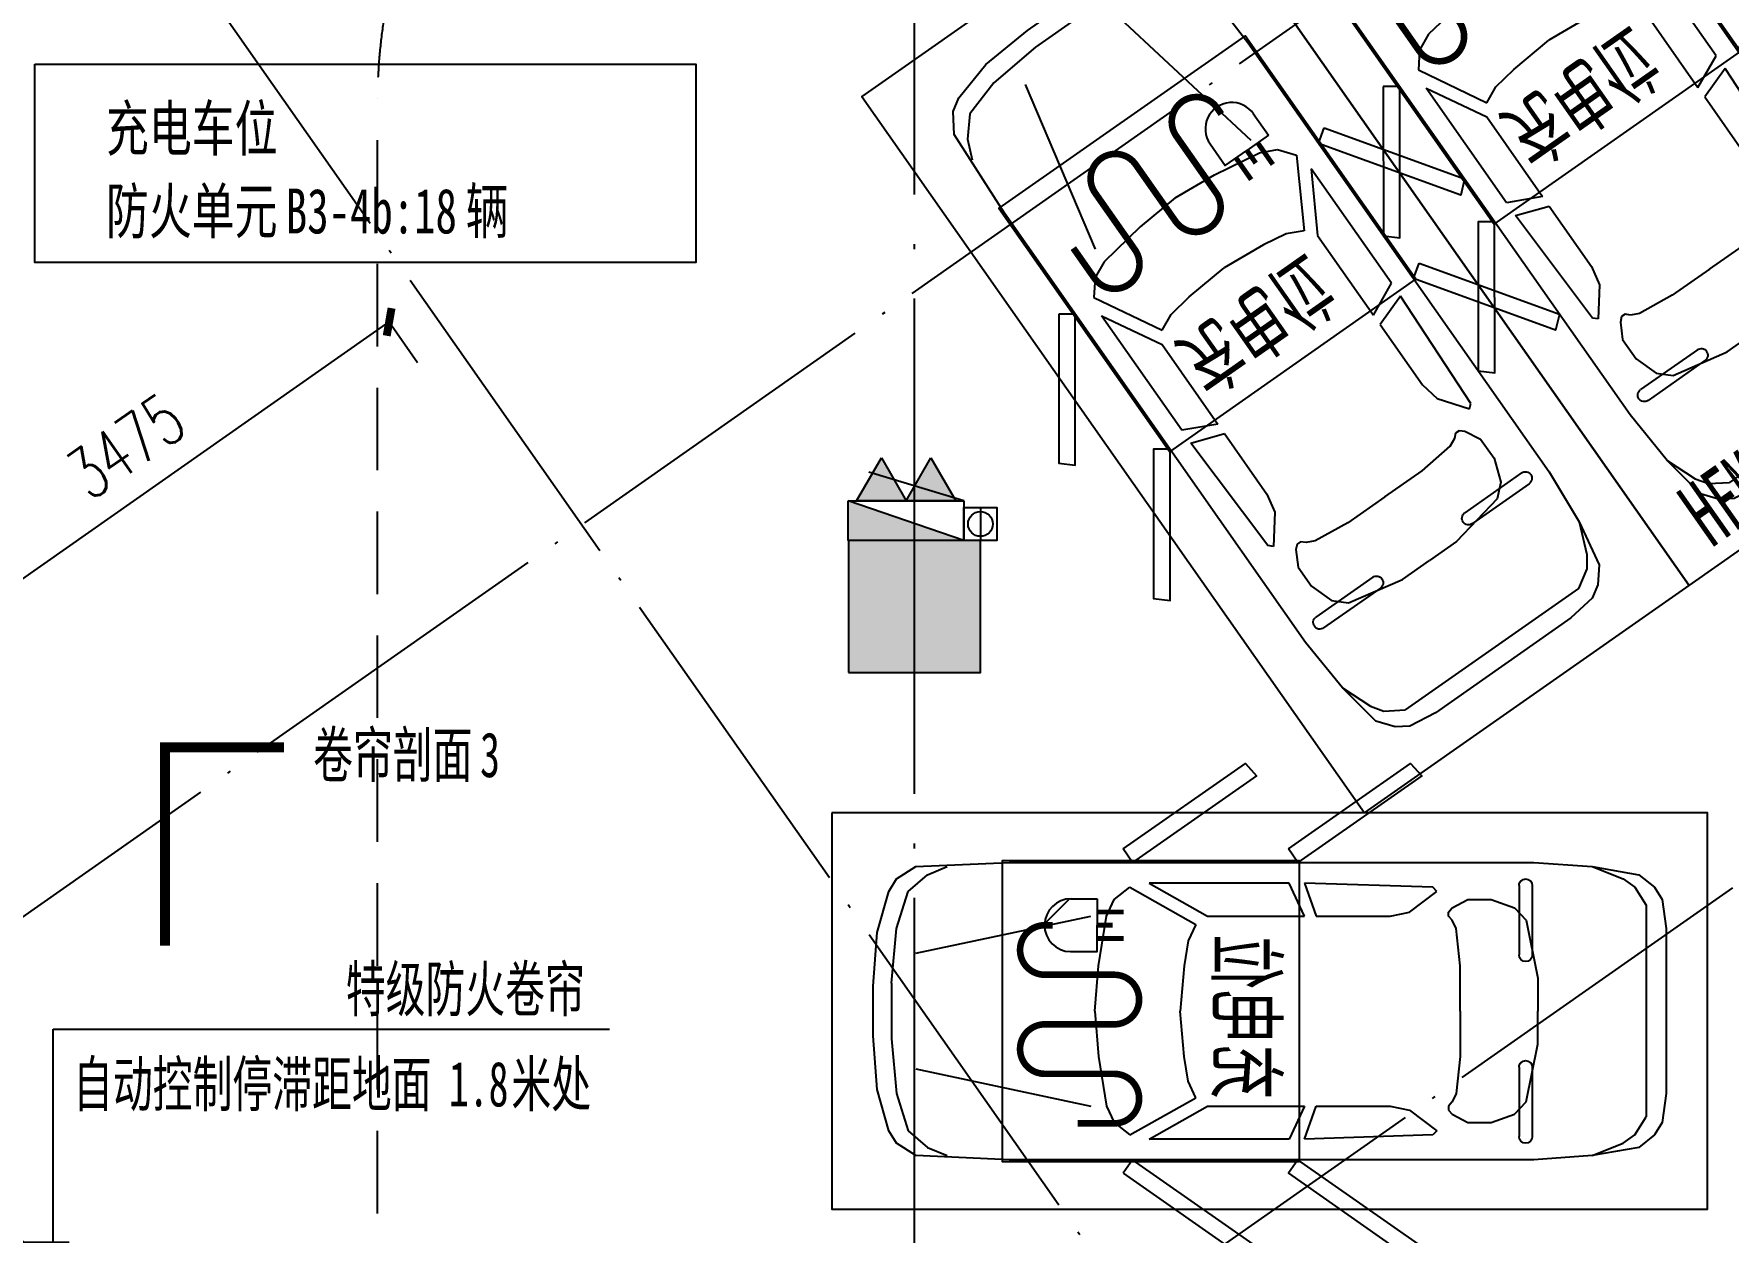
# Model space of a CAD drawing. Header units: millimetres. Extents: x 12325263 to 13848842, y -1463133 to 573208.
# Drawn here: x 12522446 to 12532703, y -1331425 to -1324169 of the extents above; entities that cross this region are included whole.
import ezdxf

# ---------------------------------------------------------------- set-up
doc = ezdxf.new("R2010")
doc.units = ezdxf.units.MM
doc.header["$LTSCALE"] = 1000
for name, pattern in [('DASHED2', [0.375, 0.25, -0.125]), ('DOTE', [2.4200000000000004, 2, -0.2, 0.02, -0.2]), ('地下室负三层平面图$0$-3F平面$0$$AUDIT_BAD_LTYPE2', [0]), ('地下室轴网$0$DOTE', [2.4200000000000004, 2, -0.2, 0.02, -0.2])]:
    doc.linetypes.add(name, pattern=pattern)
for name, color, linetype in [('#s-灭火器', 20, 'Continuous'), ('A-ANNO-DIMS', 83, 'Continuous'), ('A-ANNO-SYMB', 3, 'Continuous'), ('A-ANNO-TEXT', 7, 'Continuous'), ('A-WALL-PATT', 8, 'Continuous'), ('AXIS', 3, 'Continuous'), ('DOTE', 16, 'DOTE'), ('EQUIP_消火栓', 7, 'Continuous'), ('G-合 -3F地下室墙柱$0$COLUMN', 6, 'Continuous'), ('PUB_DIM', 83, 'Continuous'), ('PUB_HATCH', 8, 'Continuous'), ('PUB_TEXT', 7, 'Continuous'), ('VPIPE-消防中', 3, 'Continuous'), ('人防墙', 6, 'Continuous'), ('人防门', 60, 'Continuous'), ('人防门编号', 73, 'Continuous'), ('地下室轴网$0$DIM-AXISDIMS', 3, 'Continuous'), ('地下室轴网$0$DIM-AXISDOWN', 16, 'Continuous'), ('水条件', 1, 'Continuous'), ('车道中心线', 6, 'Continuous'), ('酒店机动车位', 153, 'Continuous')]:
    doc.layers.add(name, color=color, linetype=linetype)
doc.styles.add('_TCH_DIM_T3', font='SIMPLEX.shx', dxfattribs={"width": 0.7058823529411765, "bigfont": 'GBCBIG.shx'})
doc.styles.add('TITXV', font='', dxfattribs={"width": 0.7})
doc.styles.add('地下室轴网$0$DIM_FONT', font='SIMPLEX', dxfattribs={"width": 0.8})
doc.styles.add('宋体', font='', dxfattribs={"width": 0.65})
doc.styles.add('标注宋体', font='', dxfattribs={"width": 0.6})
doc.styles.add('黑体', font='simhei.ttf', dxfattribs={"width": 0.7})
doc.styles.get('TITXV').set_extended_font_data('SimSun')
doc.styles.get('宋体').set_extended_font_data('SimSun')
doc.styles.get('标注宋体').set_extended_font_data('NSimSun')
doc.dimstyles.new('_TCH_ARCH&&120', dxfattribs={"dimtxt": 306, "dimasz": 120, "dimexe": 300, "dimexo": 360, "dimgap": 147, "dimtad": 1, "dimdec": 0, "dimzin": 0, "dimdsep": 46, "dimtxsty": '_TCH_DIM_T3', "dimblk": 'ARCHTICK', "dimcen": 0.09, "dimclrt": 7, "dimazin": 2, "dimtfac": 1, "dimtdec": 0, "dimtix": 1, "dimtmove": 2, "dimatfit": 3, "dimfxl": 1, "dimfxlon": 1, "dimtolj": 1, "dimtzin": 0, "dimarcsym": 0})
doc.dimstyles.new('地下室轴网$0$DIMN-150', dxfattribs={"dimscale": 1.5, "dimtxt": 300, "dimasz": 0.75, "dimexe": 250, "dimexo": 300, "dimgap": 150, "dimtad": 1, "dimdec": 0, "dimdsep": 46, "dimtxsty": '地下室轴网$0$DIM_FONT', "dimblk": 'asdggbj-13-地下室轴网$0$_DIMX', "dimcen": 2.5, "dimclrd": 256, "dimclre": 256, "dimclrt": 256, "dimazin": 0, "dimtfac": 1, "dimtdec": 0, "dimtix": 1, "dimtmove": 2, "dimatfit": 3, "dimldrblk": 'asdggbj-13-地下室轴网$0$_DIMX', "dimfxl": 1, "dimtolj": 1, "dimtzin": 0, "dimarcsym": 0})

# ---------------------------------------------------------------- blocks, each defined once
blk = doc.blocks.new('asdgafgfadagagfdhdagdgfasdgagasdgdfgdsfh$DorLib2D$00000202')
at = {"color": 0}
for p, q in [((-0.5000000000008882, 0.2500000000015135), (0.3660254037836594, 0.7500000000014637)), ((-0.5000000000016662, -0.2500000000050271), (0.3660254037828778, -0.7500000000049774)), ((-0.5400000000016654, -0.3192820323077719), (0.3260254037828929, -0.8192820323077505))]:
    blk.add_line(p, q, dxfattribs=at)
at = {"color": 0, "const_width": 0.04999999999999999}
blk.add_lwpolyline([(-0.5400000000008767, 0.3192820323042831), (0.3260254037836745, 0.8192820323042334)], dxfattribs=at)
blk = doc.blocks.new('asdgafgf20230228-rf3')
at = {"layer": '人防门', "xscale": -1000, "yscale": 1000, "zscale": 500, "rotation": 215.0407151384078}
blk.add_blockref('asdgafgfadagagfdhdagdgfasdgagasdgdfgdsfh$DorLib2D$00000202', (-9348.645922681406, 32604.40866718733), dxfattribs=at)
at = {"layer": '人防门编号', "style": '标注宋体', "width": 0.6}
blk.add_text('HFM1020(6)', height=399.9999999999999, rotation=35.04070121624397, dxfattribs=at).set_placement((-10374.62233022042, 33051.63016908616))
blk = doc.blocks.new('A$C29311F2C')
at = {"layer": 'DOTE', "linetype": 'DOTE', "ltscale": 1.5}
blk.add_line((132158.9167255796, 68640.80683679238, -6.807346790301347e-09), (124965.9116814788, 109606.8065118763, -6.046796094035006e-09), dxfattribs=at)
blk = doc.blocks.new('asdfasdgdrg')
at = {"layer": '车道中心线', "linetype": 'DASHED2', "ltscale": 2}
blk.add_line((-75355.84170938656, -40445.4851266304), (-75355.84170938656, -10444.94864659547), dxfattribs=at)
blk.add_arc((-72355.84170938656, -10444.94864659547), 3000, 125.0412492468176, 180, dxfattribs=at)
blk = doc.blocks.new('asdfsfsdf')
at = {"color": 253, "linetype": '地下室负三层平面图$0$-3F平面$0$$AUDIT_BAD_LTYPE2', "transparency": 33554559, "extrusion": (0.0004477907748714072, 3.529959095306893e-16, 0.999999899741706)}
for p, q in [((-499.9999510645866, -141.1764707579277, 0.2238953878532797), (-724.9999280292541, -211.764705659356, 0.3246483119859617)), ((-168.7499837987125, -110.000000001397, 0.07556469346370548), (-499.9999510645866, -141.1764707579277, 0.2238953878532797)), ((168.7499823644757, -109.9999999995343, -0.07556469305539444), (-168.7499837987125, -110.000000001397, 0.07556469346370548)), ((168.7499823644757, -109.9999999995343, -0.07556469305539444), (499.999950107187, -141.1764707579277, -0.2238953876585836)), ((499.999950107187, -141.1764707579277, -0.2238953876585836), (724.9999261181802, -211.7647058977745, -0.3246483115967724)), ((-724.9999280292541, -211.764705659356, 0.3246483119859617), (-824.9999170508236, -329.4117646231316, 0.3694273889297957)), ((-349.9999665804207, -258.8235292448662, 0.1567267717199455), (-574.9999421145767, -1317.647058726754, 0.2574796953287081)), ((349.9999641925097, -258.8235292430036, -0.1567267711171998), (574.9999411571771, -1317.647058724891, -0.2574796952492556)), ((724.9999261181802, -211.7647058977745, -0.3246483115967724), (824.9999175239354, -329.4117646231316, -0.3694273894917245)), ((-824.9999170508236, -329.4117646231316, 0.3694273889297957), (-874.99991251342, -447.0588235869072, 0.3918169277702976)), ((824.9999175239354, -329.4117646231316, -0.3694273894917245), (874.9999125096947, -447.0588235869072, -0.3918169281189517)), ((-574.9999425914139, -1411.764705897775, 0.2574796953093296), (-674.9999320898205, -1458.823529244866, 0.3022587728158986)), ((-274.9999726694077, -1364.705882550683, 0.1231424633135522), (-574.9999425914139, -1411.764705897775, 0.2574796953093296)), ((2.365559339523315e-07, -1341.176470519509), (-274.9999726694077, -1364.705882550683, 0.1231424633135522)), ((2.365559339523315e-07, -1341.176470519509), (274.9999717120081, -1364.705882312264, -0.1231424628849248)), ((274.9999717120081, -1364.705882312264, -0.1231424628849248), (574.9999416340142, -1411.764705897775, -0.2574796953464441)), ((574.9999416340142, -1411.764705897775, -0.2574796953464441), (674.9999316073954, -1458.823529481422, -0.3022587727170486)), ((-674.9999320898205, -1458.823529244866, 0.3022587728158986), (-749.9999260008335, -1552.941176654305, 0.3358430815717435)), ((674.9999316073954, -1458.823529481422, -0.3022587727170486), (749.9999240897596, -1552.941176414024, -0.3358430809488905)), ((-749.9999260008335, -1552.941176654305, 0.3358430815717435), (-524.9999480806291, -1952.941176654305, 0.2350901571286059)), ((749.9999240897596, -1552.941176414024, -0.3358430809488905), (524.9999452158809, -1952.941176415887, -0.2350901560785282)), ((-774.9999220632017, -2517.647058726754, 0.3470378507689607), (-774.9999220632017, -1670.588235379662, 0.3470378503031141)), ((-774.9999220632017, -1670.588235379662, 0.3470378503031141), (-574.9999421145767, -2023.529411557596, 0.257479695328853)), ((774.9999230131507, -1670.588235379662, -0.3470378509613082), (574.9999421108514, -2023.529411794152, -0.2574796950939764)), ((774.9999225363135, -2517.64705896331, -0.3470378506309664), (774.9999230131507, -1670.588235379662, -0.3470378509613082)), ((-524.9999480806291, -1952.941176654305, 0.2350901571286059), (-424.9999581072479, -1905.882352830376, 0.1903110794088359)), ((-424.9999581072479, -1905.882352830376, 0.1903110794088359), (-274.9999731462449, -1882.35294127604, 0.1231424632944275)), ((-274.9999731462449, -1882.35294127604, 0.1231424632944275), (2.365559339523315e-07, -1858.823529244866)), ((274.9999717120081, -1882.352941035759, -0.1231424628847421), (2.365559339523315e-07, -1858.823529244866)), ((424.999956196174, -1905.882352830376, -0.1903110785527894), (274.9999717120081, -1882.352941035759, -0.1231424628847421)), ((524.9999452158809, -1952.941176415887, -0.2350901560785282), (424.999956196174, -1905.882352830376, -0.1903110785527894)), ((-574.9999421145767, -2023.529411557596, 0.257479695328853), (-574.9999421145767, -2611.764705659356, 0.2574796952125222)), ((574.9999421108514, -2023.529411794152, -0.2574796950939764), (574.9999411571771, -2611.764705897775, -0.2574796951324972)), ((-574.9999421145767, -2611.764705659356, 0.2574796952125222), (-774.9999220632017, -2517.647058726754, 0.3470378507689607)), ((574.9999411571771, -2611.764705897775, -0.2574796951324972), (774.9999225363135, -2517.64705896331, -0.3470378506309664)), ((-774.9999215863645, -2611.764705899637, 0.3470378500898093), (-574.9999416377395, -2682.35294127604, 0.2574796952319682)), ((-749.9999255239964, -3388.235294345301, 0.3358430813588681), (-774.9999215863645, -2611.764705899637, 0.3470378500898093)), ((774.9999225363135, -2611.764705659356, -0.3470378507473485), (574.9999416340142, -2682.35294127604, -0.2574796952294666)), ((749.9999245665967, -3388.235294343438, -0.3358430809290396), (774.9999225363135, -2611.764705659356, -0.3470378507473485)), ((-574.9999416377395, -2682.35294127604, 0.2574796952319682), (-574.9999421145767, -3129.41176486155, 0.257479695562074)), ((574.9999416340142, -2682.35294127604, -0.2574796952294666), (574.9999416340142, -3129.411764621269, -0.2574796948800628)), ((-574.9999421145767, -3129.41176486155, 0.257479695562074), (-599.9999405629933, -3247.058823586907, 0.2686744650115782)), ((574.9999416340142, -3129.411764621269, -0.2574796948800628), (599.9999391268939, -3247.058823586907, -0.2686744647175814)), ((-599.9999405629933, -3247.058823586907, 0.2686744650115782), (-724.9999270755798, -3411.764705897775, 0.324648311792771)), ((599.9999391268939, -3247.058823586907, -0.2686744647175814), (724.9999275486916, -3411.764705897775, -0.3246483115377303)), ((-724.9999270755798, -3411.764705897775, 0.324648311792771), (-749.9999255239964, -3388.235294345301, 0.3358430813588681)), ((-599.9999405629933, -3482.352941274177, 0.2686744655939557), (-624.9999380558729, -3505.882353068795, 0.2798692348493339)), ((-574.9999421145767, -3482.35294127604, 0.2574796953293679), (-599.9999405629933, -3482.352941274177, 0.2686744655939557)), ((-549.9999470058829, -3505.882352830376, 0.2462849269087827), (-574.9999421145767, -3482.35294127604, 0.2574796953293679)), ((549.9999441411346, -3505.882352830376, -0.2462849258573907), (574.9999416340142, -3482.35294127604, -0.2574796952294021)), ((574.9999416340142, -3482.35294127604, -0.2574796952294021), (599.9999391268939, -3482.352941274177, -0.2686744647174983)), ((599.9999391268939, -3482.352941274177, -0.2686744647174983), (624.9999351911247, -3505.882352830376, -0.2798692334487053)), ((724.9999275486916, -3411.764705897775, -0.3246483115377303), (749.9999245665967, -3388.235294343438, -0.3358430809290396)), ((-624.9999380558729, -3505.882353068795, 0.2798692348493339), (-674.9999320898205, -3599.999999762978, 0.3022587729329561)), ((-499.9999496340752, -3529.41176486155, 0.2238953872139153), (-549.9999470058829, -3505.882352830376, 0.2462849269087827)), ((-274.9999731462449, -3552.941176415887, 0.1231424632950173), (-499.9999496340752, -3529.41176486155, 0.2238953872139153)), ((7.133930921554565e-07, -3552.941176654305), (-274.9999731462449, -3552.941176415887, 0.1231424632950173)), ((7.133930921554565e-07, -3552.941176654305), (274.9999726656824, -3552.941176415887, -0.1231424630783778)), ((274.9999726656824, -3552.941176415887, -0.1231424630783778), (499.999950107187, -3529.41176486155, -0.2238953881230394)), ((499.999950107187, -3529.41176486155, -0.2238953881230394), (549.9999441411346, -3505.882352830376, -0.2462849258573907)), ((624.9999351911247, -3505.882352830376, -0.2798692334487053), (674.9999311305583, -3600.000000001397, -0.3022587726192891)), ((-674.9999320898205, -3599.999999762978, 0.3022587729329561), (-674.9999320898205, -3741.17647075979, 0.3022587729329017)), ((674.9999311305583, -3600.000000001397, -0.3022587726192891), (674.9999316073954, -3741.176470281091, -0.3022587730655932)), ((-674.9999320898205, -3741.17647075979, 0.3022587729329017), (-624.9999380558729, -3882.352941037621, 0.2798692345000124)), ((674.9999316073954, -3741.176470281091, -0.3022587730655932), (624.9999351911247, -3882.352941037621, -0.2798692334484588)), ((-624.9999380558729, -3882.352941037621, 0.2798692345000124), (-549.9999460522085, -3952.941176414024, 0.2462849269474509)), ((624.9999351911247, -3882.352941037621, -0.2798692334484588), (549.9999450948089, -3952.941176654305, -0.2462849259351472)), ((-549.9999460522085, -3952.941176414024, 0.2462849269474509), (-199.9999792352319, -4023.529411794152, 0.08955815500490981)), ((549.9999450948089, -3952.941176654305, -0.2462849259351472), (199.9999801851809, -4023.529411553871, -0.08955815519579101)), ((-199.9999792352319, -4023.529411794152, 0.08955815500490981), (2.365559339523315e-07, -4023.529411553871)), ((199.9999801851809, -4023.529411553871, -0.08955815519579101), (2.365559339523315e-07, -4023.529411553871)), ((-874.9999120365828, -4352.941176656168, 0.3918169277909837), (-799.9999205116183, -4541.176470521372, 0.3582326202192607)), ((874.9999125096947, -4352.941176414024, -0.3918169282337609), (799.9999190755188, -4541.176470757928, -0.3582326193421601)), ((-799.9999205116183, -4541.176470521372, 0.3582326202192607), (-749.9999260008335, -4611.764706136193, 0.3358430813398884)), ((-749.9999260008335, -4611.764706136193, 0.3358430813398884), (-641.2499364260584, -4680.000000241678, 0.2871458345919543)), ((749.9999240897596, -4611.764706136193, -0.3358430808314997), (641.249935945496, -4680.000000001397, -0.2871458343748414)), ((799.9999190755188, -4541.176470757928, -0.3582326193421601), (749.9999240897596, -4611.764706136193, -0.3358430808314997)), ((641.249935945496, -4680.000000001397, -0.2871458343748414), (-641.2499364260584, -4680.000000241678, 0.2871458345919543))]:
    blk.add_line(p, q, dxfattribs=at)
for points in [[(-474.9999997620226, -23.52941179275513), (-149.9999997613286, -7.049211745248385e-29), (149.9999997613286, 7.049211745248385e-29), (474.9999992851854, -23.52941203117371), (724.9999997609804, -94.11764716915788), (799.9999992858793, -141.1764707565308), (875.0000002394273, -258.8235292453319), (899.9999983314156, -823.5294117927554), (899.99999928509, -4000.000000238419), (875.0000002394273, -4352.941176414491), (824.9999992870789, -4635.294117448852), (750.0000002408798, -4729.411765098573), (674.9999992854691, -4776.470588445664), (500.0000002381968, -4800.000000000001), (-500.000000715034, -4800.000000000001), (-674.9999997604438, -4776.470588210971), (-750.0000007158543, -4729.411765098573), (-825.0000007175906, -4635.294117927552), (-874.9999997607275, -4352.941176654772), (-900.0000007137389, -4000.000000238419), (-900.0000007156016, -823.5294117927554), (-874.999999285753, -258.8235297203065), (-800.0000007145284, -141.1764707602561), (-724.9999997591177, -94.11764669418336)], [(-981.91520381036, -1513.230591773987), (-1500.00000071459, -2253.132360218093), (-1425.335413217106, -2320.844957351685), (-900.0000007156016, -1570.588235139847)]]:
    blk.add_lwpolyline(points, close=True, dxfattribs=at)
for points, elevation in [([(981.915204765897, -1513.230591773987), (1499.999998807242, -2253.132359979675), (1425.335412263431, -2320.844957351685), (899.9999988082526, -1570.588235378266)], 1.176665431756874e-10), ([(-900.0000007156016, -2570.588235378266), (-981.9152042871972, -2513.230591535569), (-1500.00000071459, -3253.132359743119), (-1425.335413217105, -3320.844957351685)], -1.149049744242348e-10), ([(981.915204765897, -2513.230591773987), (1499.99999785543, -3253.132359743119), (1425.335412265294, -3320.844957351685), (899.9999992850899, -2570.588235378266)], 1.171056029924955e-10)]:
    blk.add_lwpolyline(points, close=True, dxfattribs=dict(at, elevation=elevation))
blk = doc.blocks.new('车位')
h = blk.add_hatch()
h.set_pattern_fill('ANSI31', color=256, scale=999.9999999999999, angle=-2.394345736421314e-08)
h.set_pattern_definition([(44.99999997605653, (-2400.000001788139, -5299.987687110901), (-1122.532014664547, 1122.532015602742), [])])
h.paths.add_polyline_path([(1879.999998450279, -3854.664422988892), (1879.999998569489, -3694.664422988892), (1719.999998450279, -3694.664423465729), (1559.999998569489, -3694.664422988892), (1559.999998569489, -3854.664422988892, 0.9898630017247371)])
for p, q in [((399.9999972712249, -1099.999999266118), (399.9999972712249, -1099.999999266118)), ((860.0160205308348, -1059.999999538064), (440.0000015441328, -1059.999999726191)), ((1499.999997032806, -1100.000607695431), (1499.999997032806, -1100.000607695431)), ((1960.220432037488, -1060.000607967377), (1539.99999868311, -1060.000607678667)), ((1999.999996913597, -1099.999999981374), (1999.999996913597, -1099.999999981374)), ((860.0160163957626, -1139.999999061227), (439.9999974090606, -1139.999999249354)), ((1959.999996932223, -1140), (1539.779563577846, -1140.000000188127)), ((1879.999998569489, -3694.664422988892), (1719.999998450279, -3694.664423465729)), ((1879.999998450279, -3854.664422988892), (1879.999998569489, -3694.664422988892))]:
    blk.add_line(p, q)
for points in [[(2399.999996781349, -5300.000001430511), (-2.741813659667969e-06, -5299.999999046326), (0, 0), (2399.999999880791, -9.5367431640625e-07)], [(289.9999990463257, -2468.601806640625), (2109.999998927116, -2468.601807117462), (2109.99999833107, -4269.228533267975), (289.9999980926514, -4269.228532314301)]]:
    blk.add_lwpolyline(points, close=True)
at = {"const_width": 39.99999999999999}
blk.add_lwpolyline([(519.9999985694885, -3813.032121181488), (519.9999986886978, -3590.069902896881, -1), (819.9999984502792, -3590.069902420044), (819.9999982118607, -4010.994340896606, 1), (1119.999998450279, -4010.994340896606), (1119.999998569489, -3590.069902896881, -1), (1419.999998569489, -3590.069902896881), (1419.999998211861, -4010.994341373444, 1), (1719.999998450279, -4010.994341373444), (1719.999998211861, -3963.042503356934)], format="xyb", dxfattribs=at)
at = {"const_width": 30}
for points in [[(1639.999998211861, -3694.664422988892), (1639.99999833107, -3534.203485965729)], [(1719.999998450279, -3694.664423465729), (1719.99999833107, -3599.861834049225)], [(1799.999998688698, -3694.664422988892), (1799.999998450279, -3534.203485488892)]]:
    blk.add_lwpolyline(points, dxfattribs=at)
blk.add_lwpolyline([(1879.99999833107, -3851.403974533081, -1), (1559.999998569489, -3854.664422988892), (1559.999998569489, -3694.664422988892), (1719.999998450279, -3694.664423465729)], format="xyb")
for centre, radius, start, end in [((439.999996913597, -1099.999998772517), 39.99999999999999, 90, 180), ((439.999996913597, -1099.999998772517), 39.99999999999999, 180, 270), ((859.9999972712249, -1100.000002399087), 39.99999999999998, 0, 90), ((859.9999972712249, -1100.000002399087), 39.99999999999998, 270, 0), ((1539.999996555969, -1100.000607678667), 39.99999999999999, 90, 180), ((1539.999996555969, -1100.000607678667), 39.99999999999999, 180, 270), ((1959.999997390434, -1100.000000476837), 39.99999999999999, 0, 90), ((1959.999996913597, -1100.0006108284), 39.99999999999998, 0, 90), ((1959.999997390434, -1100.000000476837), 39.99999999999999, 270, 0), ((1959.999996913597, -1100.0006108284), 39.99999999999998, 270, 0)]:
    blk.add_arc(centre, radius, start, end)
at = {"xscale": -1, "rotation": 180}
blk.add_blockref('asdfsfsdf', (1200.000000184402, -5050.000001905253), dxfattribs=at)
at = {"insert": (661.5946944952011, -2614.821184158325), "char_height": 349.9999999999999, "attachment_point": 1, "rotation": 359.99999997605653, "style": '黑体'}
blk.add_mtext_dynamic_manual_height_columns('充电位', width=1328.110077857971, gutter_width=1750, heights=[0], dxfattribs=at)
blk = doc.blocks.new('管位')
at = {"layer": '水条件'}
blk.add_line((12573125.95161151, 675360.3646074757), (12573125.95161151, 675160.3646074757), dxfattribs=at)
blk.add_lwpolyline([(12573025.95161151, 675360.3646074757), (12573225.95161151, 675360.3646074757), (12573225.95161151, 675160.3646074757), (12573025.95161151, 675160.3646074757)], close=True, dxfattribs=at)
blk = doc.blocks.new('灭火器')
at = {"layer": '#s-灭火器', "ltscale": 1000}
for points in [[(292444.1076592965, 59706.6250948105), (292144.1076592965, 59706.6250948105), (292294.1076592965, 59446.81747367606)], [(292744.1076592965, 59706.6250948105), (292444.1076592965, 59706.6250948105), (292594.1076592965, 59446.81747367606)]]:
    blk.add_hatch(color=256, dxfattribs=at).paths.add_polyline_path(points)
for points in [[(292294.1076592965, 59446.81747367606), (292444.1076592965, 59706.6250948105), (292144.1076592965, 59706.6250948105)], [(292594.1076592965, 59446.81747367606), (292744.1076592965, 59706.6250948105), (292444.1076592965, 59706.6250948105)]]:
    blk.add_lwpolyline(points, close=True, dxfattribs=at)
blk = doc.blocks.new('$TWTSYS$00000508')
for p, q in [((-0.5, 0.5), (0.3236161731911125, 1.224064056863426)), ((-0.5, 0.5), (-0.5, -0.5)), ((-0.5, -0.5), (0.5, 0.5)), ((0.5, 0.5), (-0.5, 0.5)), ((0.5, -0.5), (0.5, 0.5)), ((-0.5, -0.5), (0.5, -0.5))]:
    blk.add_line(p, q)
blk.add_solid([(0.5, -0.5), (0.5, 0.5), (-0.5, -0.5)])
blk = doc.blocks.new('消火栓')
at = {"layer": '#s-灭火器', "rotation": 180.0000000000001}
blk.add_blockref('灭火器', (12864422.05702452, 734931.81413663), dxfattribs=at)
at = {"layer": 'EQUIP_消火栓', "xscale": 700, "yscale": 240, "zscale": 700}
blk.add_blockref('$TWTSYS$00000508', (12571977.94936522, 675105.1890418193), dxfattribs=at)
blk = doc.blocks.new('asdfsadfasdfsa')
at = {"layer": 'VPIPE-消防中'}
blk.add_circle((-30020.00228065625, 28300.11565307155), 75, dxfattribs=at)
at = {"xscale": -1}
blk.add_blockref('消火栓', (12541507.94708449, -646785.190056981), dxfattribs=at)
at = {"layer": '水条件'}
blk.add_blockref('管位', (-12603145.95389224, -646960.3646074769), dxfattribs=at)
blk = doc.blocks.new('_FZH')
blk.add_lwpolyline([(-0.5, -0.5), (0.5, -0.5), (0.5, 0.5), (-0.5, 0.5)], close=True)
at = {"layer": 'PUB_HATCH'}
blk.add_solid([(-0.5, -0.5), (0.5, -0.5), (-0.5, 0.5), (0.5, 0.5)], dxfattribs=at)
blk = doc.blocks.new('asdggG-合 -3F地下室墙柱')
at = {"layer": 'G-合 -3F地下室墙柱$0$COLUMN', "color": 2, "xscale": 799.9999990307675, "yscale": 799.9999990307675, "zscale": 799.9999990307675, "rotation": 9.95877419571117}
blk.add_blockref('_FZH', (711569346.1495862, 2542240473.66559), dxfattribs=at)
blk = doc.blocks.new('asdggbj-13-地下室轴网$0$_DIMX')
blk.add_line((-150, 0), (150, 0))
at = {"const_width": 50}
blk.add_lwpolyline([(-70, -70), (70, 70)], dxfattribs=at)
blk = doc.blocks.new('*D1261')
at = {"layer": 'Defpoints', "color": 0, "transparency": 16777216}
for p in [(711570837.2501522, 2542237053.54016), (711572781.7938031, 2542235108.996511), (711564968.2638724, 2542231184.553872)]:
    blk.add_point(p, dxfattribs=at)
at = {"layer": '地下室轴网$0$DIM-AXISDIMS', "lineweight": -2, "transparency": 16777216}
for p, q in [((711571155.448204, 2542236735.342109), (711573046.9588462, 2542234843.831469)), ((711566913.6030186, 2542229240.805719), (711572780.9983081, 2542235108.201016)), ((711565286.4619241, 2542230866.355821), (711567177.9725665, 2542228974.845181))]:
    blk.add_line(p, q, dxfattribs=at)
at = {"layer": '地下室轴网$0$DIM-AXISDIMS', "lineweight": -2, "transparency": 16777216, "xscale": 1.125, "yscale": 1.125, "zscale": 1.125}
for p, rotation in [((711572781.7938031, 2542235108.996511), 45.00000004073218), ((711566912.8075234, 2542229240.010223), 225.0000000407321)]:
    blk.add_blockref('asdggbj-13-地下室轴网$0$_DIMX', p, dxfattribs=dict(at, rotation=rotation))
at = {"layer": '地下室轴网$0$DIM-AXISDIMS', "transparency": 16777216, "insert": (711569529.1026115, 2542232492.701419), "char_height": 450, "attachment_point": 5, "rotation": 45.00000004073218, "style": '地下室轴网$0$DIM_FONT'}
blk.add_mtext('\\A1;8300', dxfattribs=at)
blk = doc.blocks.new('*D1262')
at = {"layer": 'Defpoints', "color": 0, "transparency": 16777216}
for p in [(711576706.2364316, 2542242922.526448), (711578650.7800832, 2542240977.982799), (711570837.2501521, 2542237053.540159)]:
    blk.add_point(p, dxfattribs=at)
at = {"layer": '地下室轴网$0$DIM-AXISDIMS', "lineweight": -2, "transparency": 16777216}
for p, q in [((711577024.4344833, 2542242604.328396), (711578915.9451263, 2542240712.817756)), ((711572782.589299, 2542235109.792006), (711578649.9845881, 2542240977.187304)), ((711571155.4482038, 2542236735.342108), (711573046.9588468, 2542234843.831468))]:
    blk.add_line(p, q, dxfattribs=at)
at = {"layer": '地下室轴网$0$DIM-AXISDIMS', "lineweight": -2, "transparency": 16777216, "xscale": 1.125, "yscale": 1.125, "zscale": 1.125}
for p, rotation in [((711578650.7800832, 2542240977.982799), 45.00000004305974), ((711572781.7938037, 2542235108.996511), 225.0000000430597)]:
    blk.add_blockref('asdggbj-13-地下室轴网$0$_DIMX', p, dxfattribs=dict(at, rotation=rotation))
at = {"layer": '地下室轴网$0$DIM-AXISDIMS', "transparency": 16777216, "insert": (711575398.0888919, 2542238361.687706), "char_height": 450, "attachment_point": 5, "rotation": 45.000000043059735, "style": '地下室轴网$0$DIM_FONT'}
blk.add_mtext('\\A1;8300', dxfattribs=at)
blk = doc.blocks.new('_ArchTick')
at = {"color": 0, "linetype": 'ByBlock', "const_width": 0.4}
blk.add_lwpolyline([(-0.5, -0.5), (0.5, 0.5)], dxfattribs=at)
blk = doc.blocks.new('*D3215')
at = {"layer": 'A-ANNO-DIMS', "color": 0, "lineweight": -2, "transparency": 16777216}
for p, q in [((12521751.8833943, -1327908.732746697), (12524597.00105134, -1325913.505812835)), ((12524596.42688531, -1325912.68707394), (12524769.25085858, -1326159.127481068)), ((12521751.30922828, -1327907.914007802), (12521924.13320154, -1328154.354414931))]:
    blk.add_line(p, q, dxfattribs=at)
at = {"layer": 'Defpoints', "color": 0, "transparency": 16777216}
for p in [(12524065.61684715, -1325155.77216542), (12524597.00105134, -1325913.505812835), (12521220.49919011, -1327150.999099282)]:
    blk.add_point(p, dxfattribs=at)
at = {"layer": 'A-ANNO-DIMS', "color": 0, "lineweight": -2, "transparency": 16777216, "xscale": 120, "yscale": 120, "zscale": 120}
for p, rotation in [((12524597.00105134, -1325913.505812835), 35.04124925455012), ((12521751.8833943, -1327908.732746697), 215.0412492545501)]:
    blk.add_blockref('_ArchTick', p, dxfattribs=dict(at, rotation=rotation))
at = {"layer": 'A-ANNO-DIMS', "color": 7, "transparency": 16777216, "insert": (12523002.19241558, -1326665.497611532), "char_height": 306, "attachment_point": 5, "rotation": 35.041249254550124, "style": '_TCH_DIM_T3'}
blk.add_mtext('\\A1;3475', dxfattribs=at)
blk = doc.blocks.new('*D3403')
at = {"layer": 'Defpoints', "color": 0, "transparency": 16777216}
for p in [(12521776.81110526, -1331486.786019831), (12522359.99996653, -1331486.786019831), (12521776.81112575, -1331886.786019831)]:
    blk.add_point(p, dxfattribs=at)
at = {"layer": 'PUB_DIM', "color": 0, "lineweight": -2, "transparency": 16777216}
for p, q in [((12522359.99996653, -1331486.786019831), (12522359.99996653, -1331366.786019831)), ((12522358.99996653, -1331486.786019831), (12522659.99996653, -1331486.786019831)), ((12522359.99996653, -1331886.786019831), (12522359.99996653, -1331486.786019831)), ((12522358.99996653, -1331886.786019831), (12522659.99996653, -1331886.786019831)), ((12522359.99996653, -1331886.786019831), (12522359.99996653, -1332006.786019831))]:
    blk.add_line(p, q, dxfattribs=at)
at = {"layer": 'PUB_DIM', "color": 0, "lineweight": -2, "transparency": 16777216, "xscale": 120, "yscale": 120, "zscale": 120}
for p, rotation in [((12522359.99996653, -1331486.786019831), 270), ((12522359.99996653, -1331886.786019831), 90)]:
    blk.add_blockref('_ArchTick', p, dxfattribs=dict(at, rotation=rotation))
at = {"layer": 'PUB_DIM', "color": 7, "transparency": 16777216, "insert": (12522059.99996653, -1331686.786019829), "char_height": 306, "attachment_point": 5, "rotation": 90, "style": '_TCH_DIM_T3'}
blk.add_mtext('\\A1;400', dxfattribs=at)
blk = doc.blocks.new('asdfds')
at = {"layer": '地下室轴网$0$DIM-AXISDOWN', "linetype": '地下室轴网$0$DOTE'}
for p, q in [((711592662.6049054, 2542265998.45228), (711561408.4851857, 2542234744.332543)), ((711545463.2272694, 2542262427.563028), (711572439.3509715, 2542235451.439326)), ((711596763.8242368, 2542261897.232948), (711565509.7045172, 2542230643.113212))]:
    blk.add_line(p, q, dxfattribs=at)
at = {"layer": '地下室轴网$0$DIM-AXISDIMS'}
for base, p1, p2, angle, picture, middle in [((711578650.7800832, 2542240977.982799), (711570837.2501521, 2542237053.54016), (711576706.2364318, 2542242922.526448), 45.00000003840463, '*D1262', (711575398.0888919, 2542238361.687706)), ((711572781.7938031, 2542235108.996511), (711564968.2638724, 2542231184.553872), (711570837.2501521, 2542237053.54016), 45.00000004073219, '*D1261', (711569529.1026115, 2542232492.701419))]:
    dim = blk.add_linear_dim(base=base, p1=p1, p2=p2, angle=angle, dimstyle='地下室轴网$0$DIMN-150', dxfattribs=at)
    dim.commit()
    dim.dimension.update_dxf_attribs({"geometry": picture, "text_midpoint": middle, "dimtype": 129})

msp = doc.modelspace()

# ---------------------------------------------------------------- hatches: boundary and pattern name
at = {"layer": 'A-WALL-PATT'}
h = msp.add_hatch(dxfattribs=at)
h.set_pattern_fill('ANSI37', color=252, scale=400)
h.set_pattern_definition([(45, (0, 0), (-449.0128060534576, 449.0128060534577), []), (135, (0, 0), (-449.0128060534577, -449.0128060534576), [])])
h.paths.add_polyline_path([(12504241.55586849, -1283957.969702356), (12637591.55586849, -1283957.969702356), (12637591.55586849, -1405607.969702357), (12504241.55586849, -1405607.969702357)])
h.paths.add_polyline_path([(12536667.44397216, -1284257.519106785), (12508912.19756728, -1303721.738868847), (12510476.64282127, -1305952.577048315), (12510476.64282127, -1360683.544963154), (12523697.00987751, -1360697.49956174), (12523657.22736275, -1398386.82786861), (12613949.47046454, -1398386.680534865), (12628138.60885084, -1317575.91585782), (12611264.04117262, -1314612.999011876), (12574996.82054267, -1314612.957628954), (12574997.80363845, -1307236.807132755), (12568296.80851373, -1307236.814778964), (12568296.81176471, -1310085.914022335), (12554779.15267792, -1310084.112384246)], flags=16)

# ---------------------------------------------------------------- linework, layer by layer
msp.add_lwpolyline([(12522453.00586035, -1324352.712648956), (12526453.00586035, -1324352.712648956), (12526453.00586035, -1325552.712648956), (12522453.00586035, -1325552.712648956)], close=True)
at = {"layer": 'A-ANNO-SYMB', "const_width": 60}
msp.add_lwpolyline([(12523240, -1329690), (12523240, -1328490), (12523960, -1328490)], dxfattribs=at)
at = {"layer": 'AXIS'}
for p, q in [((12522562.80371325, -1331486.785329307), (12522562.80371325, -1330196.068686975)), ((12522562.80371325, -1330196.068686975), (12525930.7024328, -1330196.068686975))]:
    msp.add_line(p, q, dxfattribs=at)

# ---------------------------------------------------------------- block references
for name, p, rotation in [('asdfds', (-1127972875.768877, -2382204748.57026), 350.0412492541633), ('asdggG-合 -3F地下室墙柱', (-1127969968.402404, -2382206141.04408), 350.0413192028868), ('A$C29311F2C', (12385739.22775732, -1406192.920033182), 350.0412492537989)]:
    msp.add_blockref(name, p, dxfattribs=dict(rotation=rotation))
for name, p in [('asdfsadfasdfsa', (12558196.82335843, -1355436.785749963)), ('asdfasdgdrg', (12599882.65250699, -1314116.310066598))]:
    msp.add_blockref(name, p)
at = {"layer": '人防墙'}
msp.add_blockref('asdgafgf20230228-rf3', (12542976.84237531, -1360336.81884318), dxfattribs=at)
at = {"layer": '酒店机动车位', "xscale": -1}
for p, rotation in [((12535146.45443644, -1325630.048077335), 215.041245061385), ((12532467.44409927, -1327508.787305567), 215.041245061385), ((12530502.4707535, -1328886.785763624), 215.041245061385), ((12532577.51305262, -1331286.785781803, -6.269838885563957e-09), 270)]:
    msp.add_blockref('车位', p, dxfattribs=dict(at, rotation=rotation))

# ---------------------------------------------------------------- texts
at = {"layer": 'A-ANNO-TEXT'}
for s, style, width, p in [('充电车位', 'TITXV', 0.7, (12522882.78954504, -1324877.445689909)), ('防火单元', 'TITXV', 0.7, (12522882.78954504, -1325377.445689909)), ('辆', 'TITXV', 0.7, (12525060.4097982, -1325377.445689909)), ('B3-4b:18', 'TITXV', 0.7, (12523971.59967162, -1325377.445689909)), ('卷帘剖面', '宋体', 0.65, (12524136.59493671, -1328670)), ('3', '宋体', 0.65, (12525147.63291139, -1328670))]:
    msp.add_text(s, height=271.8987341772152, dxfattribs=dict(at, style=style, width=width)).set_placement(p)
at = {"layer": 'PUB_TEXT', "style": '宋体', "width": 0.65}
for s, p in [('特级防火卷帘', (12524334.77838217, -1330088.068686975)), ('自动控制停滞距地面', (12522683.94293913, -1330664.068686975)), ('1.8', (12524958.77838217, -1330664.068686975)), ('米处', (12525337.91762268, -1330664.068686975))]:
    msp.add_text(s, height=271.8987341772152, dxfattribs=at).set_placement(p)

# ---------------------------------------------------------------- dimensions: what is measured, and where the dimension line sits
at = {"layer": 'A-ANNO-DIMS'}
dim = msp.add_aligned_dim(p1=(12521220.49919011, -1327150.999099282), p2=(12524065.61684715, -1325155.77216542), distance=-925.4887643227441, dimstyle='_TCH_ARCH&&120', dxfattribs=at)
dim.commit()
dim.dimension.update_dxf_attribs({"geometry": '*D3215', "text_midpoint": (12523002.19241558, -1326665.497611532)})
at = {"layer": 'PUB_DIM'}
dim = msp.add_aligned_dim(p1=(12521776.81112575, -1331886.786019831), p2=(12521776.81110526, -1331486.786019831), distance=-583.188861269503, dimstyle='_TCH_ARCH&&120', dxfattribs=at)
dim.commit()
dim.dimension.update_dxf_attribs({"geometry": '*D3403', "text_midpoint": (12522059.99996653, -1331686.786019829)})

doc.saveas('drawing.dxf')
